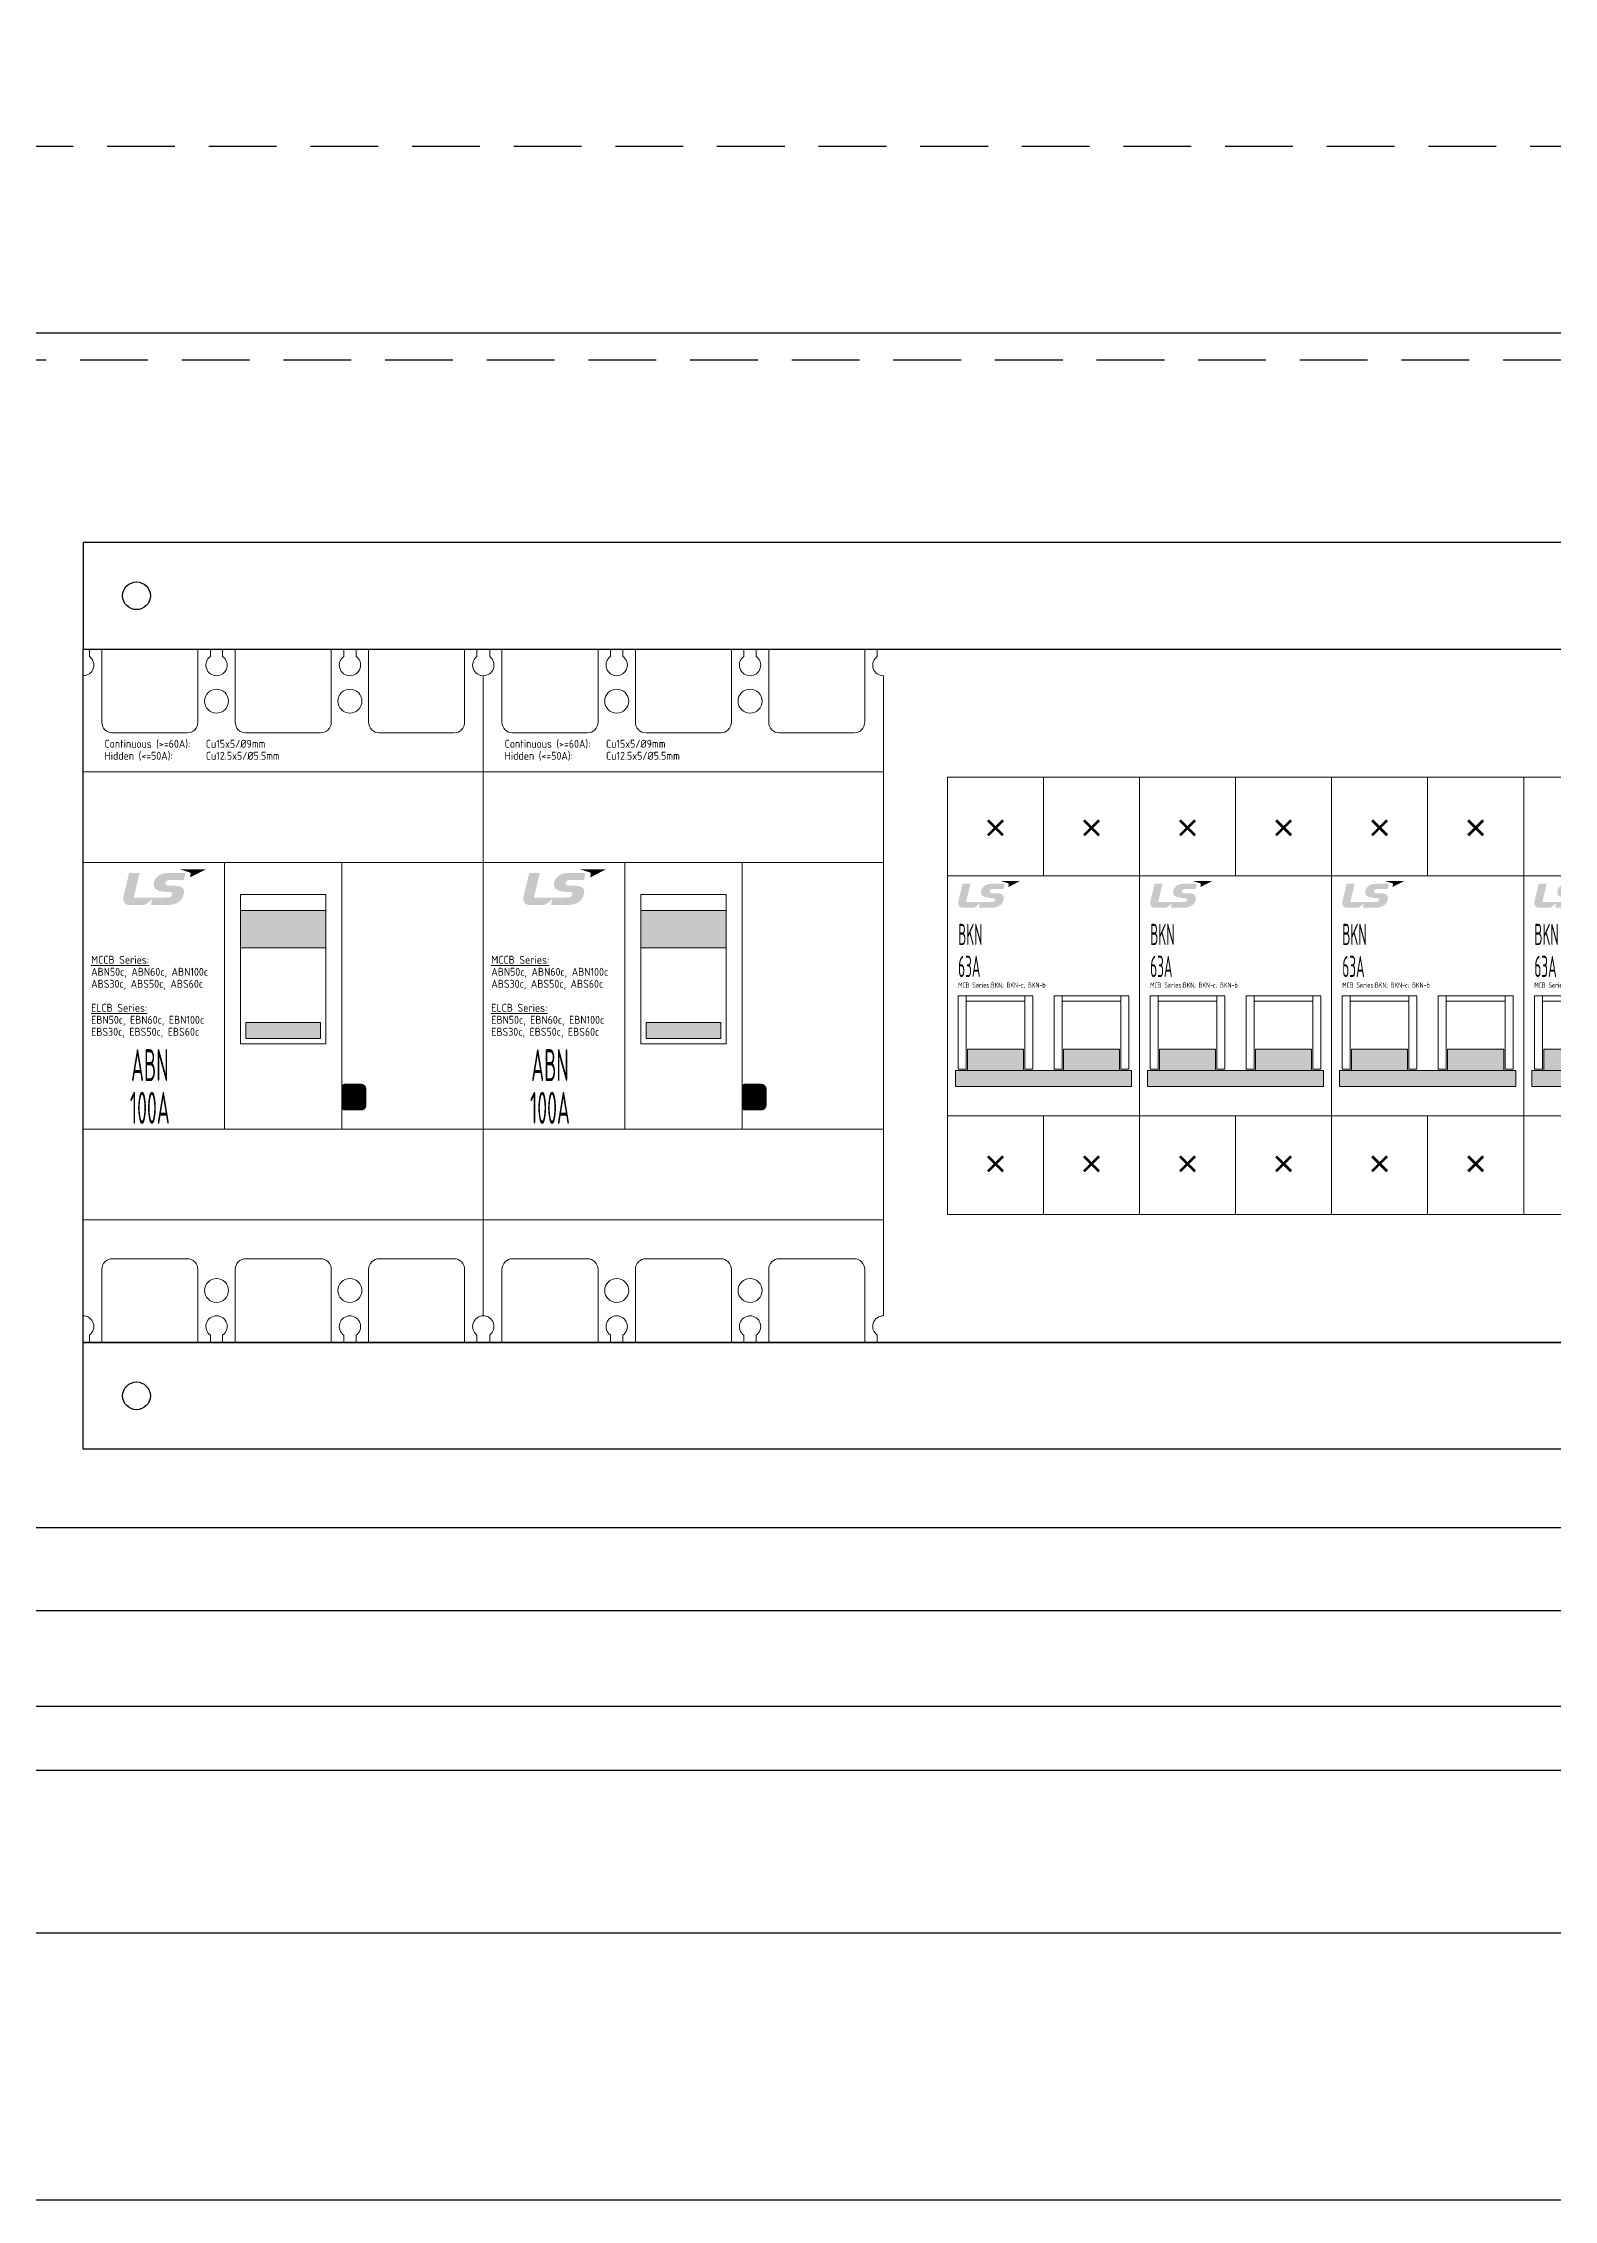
# Model space of a CAD drawing. Header units: millimetres. Extents: x 0 to 6268, y 0 to 4432.
# Drawn here: x 3417 to 3700.1, y 2523.4 to 2927.7 of the extents above; entities that cross this region are included whole.
import ezdxf
from ezdxf.enums import TextEntityAlignment as Align

# ---------------------------------------------------------------- set-up
doc = ezdxf.new("R2010")
doc.units = ezdxf.units.MM
doc.linetypes.add('HIDDENX2', pattern=[19.05, 12.7, -6.35])
doc.layers.add('@.0.DM. NÉT CHÍNH', color=7, linetype='Continuous')
doc.layers.add('hw_Text', color=7, linetype='Continuous', lineweight=13)
doc.styles.add('WD_IEC', font='isocp2.shx')

# ---------------------------------------------------------------- blocks, each defined once
blk = doc.blocks.new('*U12926')
at = {"color": 20, "linetype": 'ByBlock', "lineweight": 9, "const_width": 0.5}
for points in [[(-1.41, 1.41), (1.41, -1.41)], [(-1.41, -1.41), (1.41, 1.41)]]:
    blk.add_lwpolyline(points, dxfattribs=at)
blk = doc.blocks.new('*U442')
h = blk.add_hatch(color=152)
edge = h.paths.add_edge_path()
edge.add_spline(control_points=[(8.564, 2.4685), (8.9563, 2.4685), (9.1808, 2.3695), (9.1808, 2.1071), (9.1808, 1.9364), (9.0647, 1.7112), (8.9598, 1.6289), (8.7187, 1.4434), (8.5071, 1.4239), (7.3804, 1.4239), (7.3804, 1.4239), (1.9845, 1.4239), (1.9845, 1.4239), (1.9845, 1.4239), (3.0765, 6), (3.0765, 6), (3.0765, 6), (1.2699, 6), (1.2699, 6), (1.1455, 6), (1.099, 5.9656), (1.0613, 5.8181), (1.0613, 5.8181), (0.0442, 1.6058), (0.0442, 1.6058), (-0.1471, 0.7691), (0.2857, 0), (1.2486, 0), (2.2111, 0), (2.7619, 0), (3.5799, 0), (4.1541, 0), (4.8861, 0.4936), (5.2879, 1.0618), (5.3385, 1.1329), (5.4271, 1.146), (5.3916, 0.9943), (5.3208, 0.6944), (5.236, 0.3324), (5.2144, 0.2429), (5.1738, 0.067), (5.266, 0), (5.3495, 0), (5.3495, 0), (7.4326, 0), (8.0953, 0), (10.4251, 0), (11.3139, 1.1151), (11.4147, 2.4436), (11.4656, 3.1179), (10.9845, 3.6322), (9.6483, 3.6322), (9.6483, 3.6322), (8.9865, 3.6322), (8.6221, 3.6322), (8.2547, 3.6322), (7.8802, 3.7638), (7.8802, 4.0914), (7.8802, 4.4268), (8.308, 4.7296), (8.8585, 4.7296), (8.8585, 4.7296), (11.3596, 4.7296), (11.3596, 4.7296), (11.3596, 4.7296), (11.5587, 5.5206), (11.6019, 5.7037), (11.6558, 5.9342), (11.5877, 6), (11.4182, 6), (11.4182, 6), (8.3288, 6), (8.3288, 6), (6.5328, 6), (5.7269, 4.8013), (5.7269, 3.9445), (5.7269, 3.0871), (6.4178, 2.4697), (8.1984, 2.4697), (8.1984, 2.4697), (8.564, 2.4685), (8.564, 2.4685)], knot_values=[0, 0, 0, 0, 1, 1, 1, 2, 2, 2, 3, 3, 3, 4, 4, 4, 5, 5, 5, 6, 6, 6, 7, 7, 7, 8, 8, 8, 9, 9, 9, 10, 10, 10, 11, 11, 11, 12, 12, 12, 13, 13, 13, 14, 14, 14, 15, 15, 15, 16, 16, 16, 17, 17, 17, 18, 18, 18, 19, 19, 19, 20, 20, 20, 21, 21, 21, 22, 22, 22, 23, 23, 23, 24, 24, 24, 25, 25, 25, 26, 26, 26, 27, 27, 27, 27], degree=3, periodic=0)
h = blk.add_hatch(color=10)
edge = h.paths.add_edge_path()
edge.add_spline(control_points=[(10.5597, 6.7227), (10.5597, 6.7227), (15.5292, 6.7227), (15.5292, 6.7227), (15.5292, 6.7227), (12.5227, 5.194), (12.5227, 5.194), (12.5227, 5.194), (12.6282, 5.6846), (12.6608, 5.831), (12.6957, 5.9856), (12.6412, 6.0887), (12.451, 6.1474), (12.2549, 6.2072), (10.5597, 6.7227), (10.5597, 6.7227)], knot_values=[0, 0, 0, 0, 1, 1, 1, 2, 2, 2, 3, 3, 3, 4, 4, 4, 5, 5, 5, 5], degree=3, periodic=0)
at = {"layer": 'Defpoints', "color": 2, "linetype": 'ByBlock', "lineweight": 9}
blk.add_line((5.7544, 3), (5.7544, 3), dxfattribs=at)
blk = doc.blocks.new('*U470')
at = {"linetype": 'ByBlock', "lineweight": 9}
h = blk.add_hatch(color=254, dxfattribs=at)
h.dxf.hatch_style = 1
h.paths.add_polyline_path([(14.25, -14), (14.25, -10), (3.75, -10), (3.75, -14)])
h = blk.add_hatch(color=254, dxfattribs=at)
h.dxf.hatch_style = 1
h.paths.add_polyline_path([(32.25, -14), (32.25, -10), (21.75, -10), (21.75, -14)])
h = blk.add_hatch(color=253, dxfattribs=at)
h.dxf.hatch_style = 1
h.paths.add_polyline_path([(34.5, -17), (34.5, -14), (1.5, -14), (1.5, -17)])
at = {"color": 0, "linetype": 'ByBlock', "lineweight": 9}
for p, q in [((18, 22.5), (18, 41)), ((18, -22.5), (18, -41))]:
    blk.add_line(p, q, dxfattribs=at)
at = {"color": 0, "linetype": 'ByBlock', "lineweight": 18}
for points in [[(0, -41), (36, -41), (36, 41), (0, 41)], [(0, -22.5), (36, -22.5), (36, 22.5), (0, 22.5)]]:
    blk.add_lwpolyline(points, close=True, dxfattribs=at)
at = {"color": 0, "linetype": 'ByBlock', "lineweight": 9}
for points in [[(14.5, -1), (14.5, 0), (3.5, 0), (3.5, -1), (3.5, 0), (2, 0), (2, -13.75), (3.5, -13.75), (3.5, -1), (14.5, -1), (14.5, -13.75), (16, -13.75), (16, 0), (14.5, 0)], [(32.5, -1), (32.5, 0), (21.5, 0), (21.5, -1), (21.5, 0), (20, 0), (20, -13.75), (21.5, -13.75), (21.5, -1), (32.5, -1), (32.5, -13.75), (34, -13.75), (34, 0), (32.5, 0)], [(3.75, -10), (14.25, -10), (14.25, -14), (3.75, -14)], [(21.75, -10), (32.25, -10), (32.25, -14), (21.75, -14)], [(1.5, -14), (34.5, -14), (34.5, -17), (1.5, -17)]]:
    blk.add_lwpolyline(points, close=True, dxfattribs=at)
for p in [(9, 31.5), (27, 31.5)]:
    blk.add_blockref('*U12926', p, dxfattribs=at)
at = {"color": 0, "linetype": 'ByBlock', "lineweight": -2, "xscale": 0.75, "yscale": 0.75, "zscale": 0.75}
blk.add_blockref('*U442', (2, 16.5), dxfattribs=at)
at = {"color": 0, "linetype": 'ByBlock', "lineweight": 9, "xscale": -1, "rotation": 180}
for p in [(9, -31.5), (27, -31.5)]:
    blk.add_blockref('*U12926', p, dxfattribs=at)
at = {"layer": 'Defpoints', "color": 8, "style": 'WD_IEC', "width": 0.75}
blk.add_text('MCB Series:BKN; BKN-c; BKN-b', height=1, dxfattribs=at).set_placement((2, 1.5))
at = {"layer": 'hw_Text', "style": 'WD_IEC', "width": 0.5, "flags": 12}
blk.add_attdef('TYPE', (2, 9.5), '', height=4, dxfattribs=at)
at = {"layer": 'hw_Text', "color": 1, "style": 'WD_IEC', "width": 0.5, "flags": 12}
blk.add_attdef('RATE', (2, 3.5), '', height=4, dxfattribs=at)
blk = doc.blocks.new('*U12998')
h = blk.add_hatch(color=152)
edge = h.paths.add_edge_path()
edge.add_spline(control_points=[(8.564, 2.4685), (8.9563, 2.4685), (9.1808, 2.3695), (9.1808, 2.1071), (9.1808, 1.9364), (9.0647, 1.7112), (8.9598, 1.6289), (8.7187, 1.4434), (8.5071, 1.4239), (7.3804, 1.4239), (7.3804, 1.4239), (1.9845, 1.4239), (1.9845, 1.4239), (1.9845, 1.4239), (3.0765, 6), (3.0765, 6), (3.0765, 6), (1.2699, 6), (1.2699, 6), (1.1455, 6), (1.099, 5.9656), (1.0613, 5.8181), (1.0613, 5.8181), (0.0442, 1.6058), (0.0442, 1.6058), (-0.1471, 0.7691), (0.2857, 0), (1.2486, 0), (2.2111, 0), (2.7619, 0), (3.5799, 0), (4.1541, 0), (4.8861, 0.4936), (5.2879, 1.0618), (5.3385, 1.1329), (5.4271, 1.146), (5.3916, 0.9943), (5.3208, 0.6944), (5.236, 0.3324), (5.2144, 0.2429), (5.1738, 0.067), (5.266, 0), (5.3495, 0), (5.3495, 0), (7.4326, 0), (8.0953, 0), (10.4251, 0), (11.3139, 1.1151), (11.4147, 2.4436), (11.4656, 3.1179), (10.9845, 3.6322), (9.6483, 3.6322), (9.6483, 3.6322), (8.9865, 3.6322), (8.6221, 3.6322), (8.2547, 3.6322), (7.8802, 3.7638), (7.8802, 4.0914), (7.8802, 4.4268), (8.308, 4.7296), (8.8585, 4.7296), (8.8585, 4.7296), (11.3596, 4.7296), (11.3596, 4.7296), (11.3596, 4.7296), (11.5587, 5.5206), (11.6019, 5.7037), (11.6558, 5.9342), (11.5877, 6), (11.4182, 6), (11.4182, 6), (8.3288, 6), (8.3288, 6), (6.5328, 6), (5.7269, 4.8013), (5.7269, 3.9445), (5.7269, 3.0871), (6.4178, 2.4697), (8.1984, 2.4697), (8.1984, 2.4697), (8.564, 2.4685), (8.564, 2.4685)], knot_values=[0, 0, 0, 0, 1, 1, 1, 2, 2, 2, 3, 3, 3, 4, 4, 4, 5, 5, 5, 6, 6, 6, 7, 7, 7, 8, 8, 8, 9, 9, 9, 10, 10, 10, 11, 11, 11, 12, 12, 12, 13, 13, 13, 14, 14, 14, 15, 15, 15, 16, 16, 16, 17, 17, 17, 18, 18, 18, 19, 19, 19, 20, 20, 20, 21, 21, 21, 22, 22, 22, 23, 23, 23, 24, 24, 24, 25, 25, 25, 26, 26, 26, 27, 27, 27, 27], degree=3, periodic=0)
h = blk.add_hatch(color=10)
edge = h.paths.add_edge_path()
edge.add_spline(control_points=[(10.5597, 6.7227), (10.5597, 6.7227), (15.5292, 6.7227), (15.5292, 6.7227), (15.5292, 6.7227), (12.5227, 5.194), (12.5227, 5.194), (12.5227, 5.194), (12.6282, 5.6846), (12.6608, 5.831), (12.6957, 5.9856), (12.6412, 6.0887), (12.451, 6.1474), (12.2549, 6.2072), (10.5597, 6.7227), (10.5597, 6.7227)], knot_values=[0, 0, 0, 0, 1, 1, 1, 2, 2, 2, 3, 3, 3, 4, 4, 4, 5, 5, 5, 5], degree=3, periodic=0)
at = {"layer": 'Defpoints', "color": 2, "linetype": 'ByBlock', "lineweight": 9}
blk.add_line((5.7544, 3), (5.7544, 3), dxfattribs=at)
blk = doc.blocks.new('*U10954')
at = {"linetype": 'ByBlock', "lineweight": 9}
for color, points in [(254, [(45.5, 9), (45.5, 16), (29.5, 16), (29.5, 9)]), (20, [(30.5, -8), (44.5, -8), (44.5, -5), (30.5, -5)]), (20, [(48.6, -21.2, 0.414214), (48.9, -21.5), (52.1, -21.5, 0.414214), (53.1, -20.5), (53.1, -17.5, 0.414214), (52.1, -16.5), (48.9, -16.5, 0.414214), (48.6, -16.8)])]:
    blk.add_hatch(color=color, dxfattribs=at).paths.add_polyline_path(points)
at = {"linetype": 'ByBlock', "lineweight": 9, "ltscale": 10}
for p, q in [((0, -42), (0, 42)), ((0, 42), (0, -42)), ((0, -25), (0, 25)), ((0, 25), (0, -25))]:
    blk.add_line(p, q, dxfattribs=at)
at = {"linetype": 'ByBlock', "lineweight": 18, "ltscale": 10}
blk.add_lwpolyline([(3.5, 65), (3.5, 51.3, 0.414214), (5.5, 49.3), (19.5, 49.3, 0.414214), (21.5, 51.3), (21.5, 65), (23.85, 65), (23.85, 63.64, 3.162006), (26.15, 63.64), (26.15, 65), (28.5, 65), (28.5, 51.3, 0.414214), (30.5, 49.3), (44.5, 49.3, 0.414214), (46.5, 51.3), (46.5, 65), (48.85, 65), (48.85, 63.64, 3.162006), (51.15, 63.64), (51.15, 65), (53.5, 65), (53.5, 51.3, 0.414214), (55.5, 49.3), (69.5, 49.3, 0.414214), (71.5, 51.3), (71.5, 65), (73.8, 65), (73.8, 63.6, 0.720759), (75, 60), (75, -60, 0.720759), (73.8, -63.6), (73.8, -65), (71.5, -65), (71.5, -51.3, 0.414214), (69.5, -49.3), (55.5, -49.3, 0.414214), (53.5, -51.3), (53.5, -65), (51.15, -65), (51.15, -63.64, 3.162006), (48.85, -63.64), (48.85, -65), (46.5, -65), (46.5, -51.3, 0.414214), (44.5, -49.3), (30.5, -49.3, 0.414214), (28.5, -51.3), (28.5, -65), (26.15, -65), (26.15, -63.64, 3.162006), (23.85, -63.64), (23.85, -65), (21.5, -65), (21.5, -51.3, 0.414214), (19.5, -49.3), (5.5, -49.3, 0.414214), (3.5, -51.3), (3.5, -65), (1.2, -65), (1.2, -63.6, 0.720759), (0, -60), (0, 60, 0.720759), (1.2, 63.6), (1.2, 65)], format="xyb", close=True, dxfattribs=at)
at = {"color": 0, "linetype": 'ByBlock', "lineweight": 9}
for points in [[(0, 42), (75, 42), (75, -42), (0, -42)], [(0, 25), (75, 25), (75, -25), (0, -25)], [(26.5, 25), (48.5, 25), (48.5, -25), (26.5, -25)], [(29.5, -9), (45.5, -9), (45.5, 19), (29.5, 19)], [(29.5, 9), (45.5, 9), (45.5, 16), (29.5, 16)], [(30.5, -5), (44.5, -5), (44.5, -8), (30.5, -8)]]:
    blk.add_lwpolyline(points, close=True, dxfattribs=at)
at = {"color": 112, "linetype": 'ByBlock', "lineweight": 9}
for centre in [(25, 55.25), (50, 55.25), (25, -55.25), (50, -55.25)]:
    blk.add_circle(centre, 2.25, dxfattribs=at)
at = {"color": 0, "linetype": 'ByBlock', "lineweight": 9}
blk.add_blockref('*U12998', (7.5, 17), dxfattribs=at)
at = {"layer": 'Defpoints', "color": 8, "linetype": 'ByBlock', "lineweight": 9, "style": 'WD_IEC'}
for s, p in [('Continuous (>=60A):', (4, 47.25)), ('Hidden (<=50A):', (4, 45)), ('Cu15x5/%%C9mm', (23, 47.25)), ('Cu12.5x5/%%C5.5mm', (23, 45)), ('%%UMCCB Series:', (1.5, 6.75)), ('ABN50c, ABN60c, ABN100c', (1.5, 4.5)), ('ABS30c, ABS50c, ABS60c', (1.5, 2.25)), ('%%UELCB Series:', (1.5, -2.25)), ('EBN50c, EBN60c, EBN100c', (1.5, -4.5)), ('EBS30c, EBS50c, EBS60c', (1.5, -6.75))]:
    blk.add_text(s, height=1.5, dxfattribs=at).set_placement(p, align=Align.MIDDLE_LEFT)
at = {"layer": 'hw_Text', "style": 'WD_IEC', "width": 0.5, "flags": 12}
blk.add_attdef('TYPE', text='', height=6, dxfattribs=at).set_placement((12.5, -13), align=Align.MIDDLE_CENTER)
at = {"layer": 'hw_Text', "color": 1, "style": 'WD_IEC', "width": 0.5, "flags": 12}
blk.add_attdef('RATE', text='', height=6, dxfattribs=at).set_placement((12.5, -21), align=Align.MIDDLE_CENTER)
blk = doc.blocks.new('*U12843')
for points in [[(0, -379.5), (-20, -379.5), (-20, 82.5), (0, 82.5)], [(0, 82.5), (130, 82.5), (130, -379.5), (0, -379.5)], [(130, -379.5), (150, -379.5), (150, 82.5), (130, 82.5)]]:
    blk.add_lwpolyline(points, close=True)
for centre in [(-10, 72.5), (140, 72.5), (-10, -369.5), (140, -369.5)]:
    blk.add_circle(centre, 2.6)

msp = doc.modelspace()

# ---------------------------------------------------------------- linework, layer by layer
at = {"color": 2, "linetype": 'HIDDENX2'}
msp.add_lwpolyline([(3385.83, 2868.38), (3879.83, 2868.38, 0.414214), (3899.83, 2888.38), (3899.83, 2888.38, 0.414214), (3879.83, 2908.38), (3385.83, 2908.38, 0.414214), (3365.83, 2888.38), (3365.83, 2888.38, 0.414214)], format="xyb", close=True, dxfattribs=at)
at = {"layer": '@.0.DM. NÉT CHÍNH', "color": 0}
for points in [[(3982.83, 2573.38), (3282.83, 2573.38), (3282.83, 3808.88), (3982.83, 3808.88)], [(3952.33, 2603.88), (3313.33, 2603.88), (3313.33, 3762.88), (3952.33, 3762.88)], [(3940.33, 2615.88), (3325.33, 2615.88), (3325.33, 3750.88), (3940.33, 3750.88)], [(3325.33, 2633.88), (3940.33, 2633.88), (3940.33, 3732.88), (3325.33, 3732.88)], [(3321.23, 2933.38), (3944.43, 2933.38), (3944.43, 2873.38), (3321.23, 2873.38)], [(3282.83, 2523.38), (3982.83, 2523.38), (3982.83, 2573.38), (3282.83, 2573.38)]]:
    msp.add_lwpolyline(points, close=True, dxfattribs=at)
at = {"layer": '@.0.DM. NÉT CHÍNH', "color": 8}
msp.add_lwpolyline([(3340.33, 3718.38), (3925.33, 3718.38), (3925.33, 2649.38), (3340.33, 2649.38)], close=True, dxfattribs=at)

# ---------------------------------------------------------------- block references
at = {"color": 3, "rotation": 89.99999999999999}
msp.add_blockref('*U12843', (3506.98, 2684.13), dxfattribs=at)
at = {"color": 0, "linetype": 'ByBlock', "lineweight": 9}
for name, p, values in [('*U10954', (3424.48, 2749.13), {'TYPE': 'ABN', 'RATE': '100A'}), ('*U10954', (3499.48, 2749.13), {'TYPE': 'ABN', 'RATE': '100A'}), ('*U470', (3586.48, 2749.13), {'TYPE': 'BKN', 'RATE': '63A'}), ('*U470', (3622.48, 2749.13), {'TYPE': 'BKN', 'RATE': '63A'}), ('*U470', (3658.48, 2749.13), {'TYPE': 'BKN', 'RATE': '63A'}), ('*U470', (3694.48, 2749.13), {'TYPE': 'BKN', 'RATE': '63A'})]:
    msp.add_blockref(name, p, dxfattribs=at).add_auto_attribs(values)

doc.saveas('drawing.dxf')
